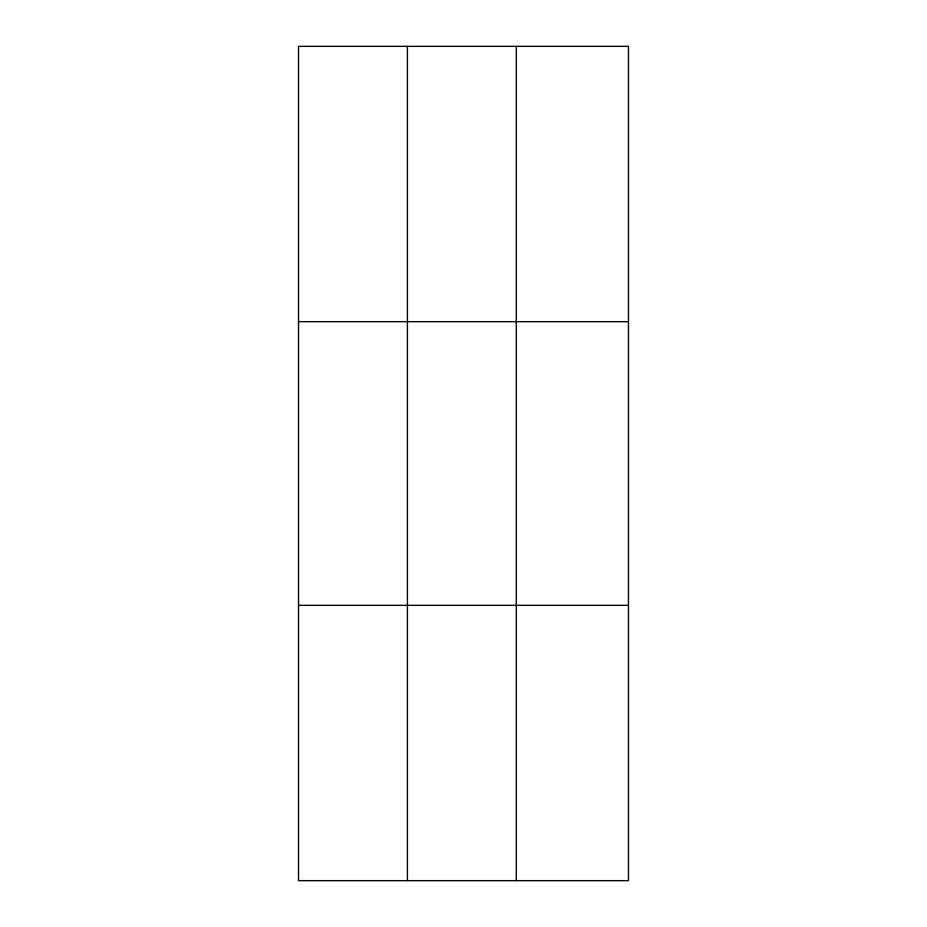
<?xml version="1.0" encoding="UTF-8"?>
<svg xmlns="http://www.w3.org/2000/svg" width="927" height="927" viewBox="0 0 927 927"><rect width="100%" height="100%" fill="white"/><g stroke="black" fill="none" stroke-linecap="round" stroke-linejoin="round"><path stroke-width="1.39" d="M407.416 46.35L407.416 880.65M516.293 46.35L516.293 880.65M298.529 321.669L628.471 321.669M298.529 605.331L628.471 605.331M628.471 46.35L628.471 880.65L298.529 880.65L298.529 46.35L628.471 46.35"/></g></svg>
